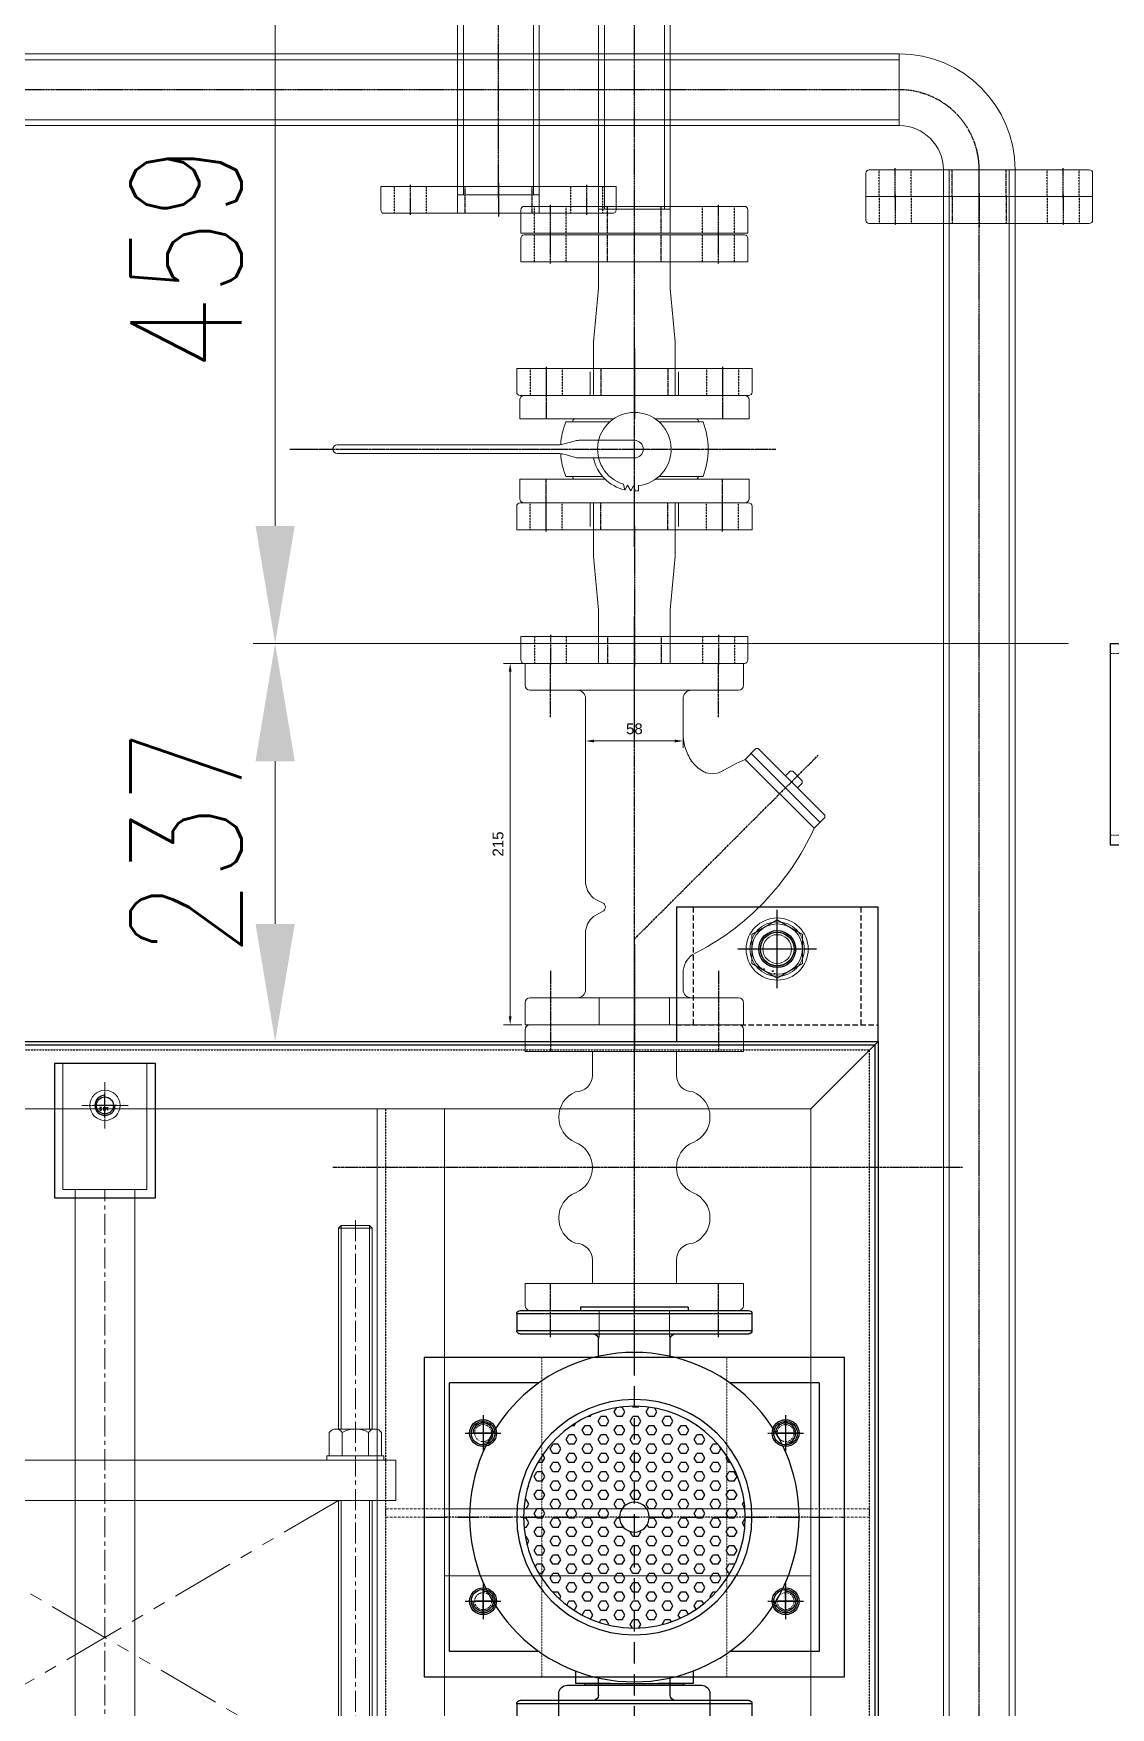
# Model space of a CAD drawing. Header units: millimetres. Extents: x -32759 to 129432, y 390 to 54305.
# Drawn here: x 16147 to 16788, y 27015 to 28011 of the extents above; entities that cross this region are included whole.
import ezdxf

# ---------------------------------------------------------------- set-up
doc = ezdxf.new("R2010")
doc.units = ezdxf.units.MM
for name, pattern in [('CENTER', [2, 1.25, -0.25, 0.25, -0.25]), ('DASHED', [19.05, 12.7, -6.35]), ('HIDDEN', [0.375, 0.25, -0.125]), ('HIDDEN2', [4.7625, 3.175, -1.5875]), ('PHANTOM', [2.5, 1.25, -0.25, 0.25, -0.25, 0.25, -0.25])]:
    doc.linetypes.add(name, pattern=pattern)
for name, color, linetype in [('01a', 8, 'Continuous'), ('01d', 211, 'Continuous'), ('08a', 11, 'Continuous'), ('1', 20, 'Continuous'), ('2', 2, 'DASHED'), ('3', 5, 'Continuous'), ('65A_65A_10K-FF', 7, 'Continuous'), ('BOM-UDEF', 3, 'Continuous'), ('CENTER', 1, 'CENTER'), ('CL', 1, 'CENTER'), ('FL', 3, 'Continuous'), ('HL', 2, 'HIDDEN'), ('OUTLINE', 7, 'Continuous'), ('PL', 5, 'PHANTOM'), ('RD', 5, 'Continuous'), ('외형선', 3, 'Continuous')]:
    doc.layers.add(name, color=color, linetype=linetype)
for name, color, linetype, lineweight in [('02 숨은선', 2, 'HIDDEN', 15), ('2은선', 2, 'HIDDEN', 18), ('_BODY', 7, 'Continuous', 13)]:
    doc.layers.add(name, color=color, linetype=linetype, lineweight=lineweight)
doc.styles.add('ROAMNS', font='romans.shx', dxfattribs={"width": 0.8, "bigfont": 'whgtxt.shx'})
doc.styles.get("Standard").update_dxf_attribs({"font": 'arial.ttf'})
doc.styles.add('한글', font='romans.shx', dxfattribs={"height": 4, "bigfont": 'whgtxt.shx'})
doc.dimstyles.new('20 작은 한덕_도면칫수', dxfattribs={"dimscale": 20, "dimtxt": 3.3, "dimasz": 3.5, "dimexe": 0.65, "dimexo": 1.25, "dimgap": 1, "dimtad": 1, "dimdec": 0, "dimdsep": 46, "dimtxsty": 'ROAMNS', "dimcen": 0, "dimclrd": 7, "dimclre": 7, "dimclrt": 2, "dimadec": 0, "dimazin": 2, "dimtp": 0.1, "dimtm": 0.1, "dimtfac": 0.71, "dimtdec": 0, "dimtmove": 0, "dimatfit": 3, "dimfxl": 1, "dimlwd": -1, "dimlwe": -1, "dimarcsym": 1})
doc.dimstyles.new('PS-2', dxfattribs={"dimscale": 2, "dimtxt": 3.2, "dimasz": 2.5, "dimexe": 2, "dimexo": 2.5, "dimgap": 2, "dimtad": 1, "dimtoh": 1, "dimrnd": 0.05, "dimzin": 12, "dimdsep": 46, "dimtxsty": 'Standard', "dimcen": 0, "dimclrt": 2, "dimazin": 3, "dimtfac": 1, "dimtofl": 0, "dimtmove": 0, "dimatfit": 3, "dimfxl": 0.18, "dimtolj": 1, "dimtzin": 0, "dimarcsym": 0})

# ---------------------------------------------------------------- blocks, each defined once
blk = doc.blocks.new('A$C20826636')
at = {"ltscale": 0.5}
for p, q in [((2, 48.6), (202, 48.6)), ((2, 0), (2, 48.6)), ((2, 45.1), (202, 45.1)), ((202, 48.6), (202, 0)), ((2, 3.5), (202, 3.5)), ((202, 0), (2, 0))]:
    blk.add_line(p, q, dxfattribs=at)
at = {"layer": 'CL', "ltscale": 0.5}
blk.add_line((0, 24.3), (204, 24.3), dxfattribs=at)
blk = doc.blocks.new('A$C351C1466')
at = {"ltscale": 0.5}
for p, q in [((2, 140), (2, 0)), ((16, 140), (2, 140)), ((18, 2), (18, 138)), ((2, 94.3), (18, 94.3)), ((2, 45.7), (18, 45.7)), ((2, 0), (16, 0))]:
    blk.add_line(p, q, dxfattribs=at)
for centre, start, end in [((16, 138), 0, 90), ((16, 2), 270, 0)]:
    blk.add_arc(centre, 2, start, end, dxfattribs=at)
at = {"layer": 'CL', "ltscale": 0.5}
for p, q in [((1, 122.5), (19, 122.5)), ((0, 70), (20, 70)), ((1, 17.5), (19, 17.5))]:
    blk.add_line(p, q, dxfattribs=at)
at = {"layer": 'HL', "ltscale": 0.5}
for p, q in [((2, 132), (18, 132)), ((2, 113), (18, 113)), ((2, 27), (18, 27)), ((2, 8), (18, 8))]:
    blk.add_line(p, q, dxfattribs=at)
at = {"layer": 'PL', "ltscale": 0.5}
for p, q in [((2, 90), (18, 90)), ((2, 50), (18, 50))]:
    blk.add_line(p, q, dxfattribs=at)
blk = doc.blocks.new('asdfsafsda')
at = {"ltscale": 0.5, "xscale": -1, "rotation": 270}
blk.add_blockref('A$C351C1466', (336641.21, 64101.37), dxfattribs=at)
at = {"ltscale": 0.5, "rotation": 270}
blk.add_blockref('A$C20826636', (336686.91, 64110.37), dxfattribs=at)
blk = doc.blocks.new('sdfgsdgfdgd')
at = {"ltscale": 0.5}
blk.add_circle((489855.87, 297052.91), 6.92, dxfattribs=at)
at = {"layer": 'CL', "ltscale": 0.5}
for p, q in [((489855.87, 297061.91), (489855.87, 297043.91)), ((489846.87, 297052.91), (489864.87, 297052.91))]:
    blk.add_line(p, q, dxfattribs=at)
at = {"layer": 'FL', "color": 1, "ltscale": 0.5}
blk.add_arc((489855.87, 297052.91), 8, 270, 180, dxfattribs=at)
at = {"color": 2, "style": '한글'}
blk.add_text('M16', height=2.4, dxfattribs=at).set_placement((489853.51, 297053.08))
blk = doc.blocks.new('sdfgsdfsdgsd')
at = {"color": 2, "linetype": 'HIDDEN2', "ltscale": 0.5}
blk.add_line((490032.21, 296995.07), (490032.21, 297115.07), dxfattribs=at)
at = {"ltscale": 0.5}
blk.add_line((490042.21, 296995.07), (490042.21, 297115.07), dxfattribs=at)
at = {"layer": '외형선'}
for p, q in [((490042.21, 297115.07), (489962.21, 297115.07)), ((489962.21, 297115.07), (489962.21, 296995.07)), ((489962.21, 296995.07), (490042.21, 296995.07))]:
    blk.add_line(p, q, dxfattribs=at)
blk.add_blockref('sdfgsdgfdgd', (131.34, 2.16))
blk = doc.blocks.new('cvbncncvbcn')
at = {"ltscale": 0.5}
for p, q in [((490334.81, 296974.85), (490334.81, 296980.85)), ((490334.81, 296980.85), (490404.81, 296980.85)), ((490392.81, 296974.85), (490392.81, 296980.85)), ((490404.81, 296974.85), (490404.81, 296980.85)), ((490334.81, 296974.85), (490404.81, 296974.85))]:
    blk.add_line(p, q, dxfattribs=at)
blk = doc.blocks.new('ASFDASFDDFAS')
blk.add_blockref('sdfgsdfsdgsd', (21.32, -380.45))
at = {"layer": '2은선', "xscale": -1, "rotation": 180}
blk.add_blockref('cvbncncvbcn', (-351.28, 593709.48), dxfattribs=at)
at = {"layer": '2은선'}
blk.add_blockref('cvbncncvbcn', (-351.28, -360.22), dxfattribs=at)
blk = doc.blocks.new('sdfgfdsgfdggsdfg')
at = {"xscale": -1, "rotation": 90}
blk.add_blockref('ASFDASFDDFAS', (809580.64, 787807.25), dxfattribs=at)
blk = doc.blocks.new('SDFGSDFGFSDGSDG')
at = {"color": 7}
for p, q in [((341282.68, 45572.34), (341282.68, 45472.34)), ((341282.68, 45572.34), (341357.68, 45572.34)), ((341357.68, 45226.34), (341357.68, 45572.34)), ((341282.68, 45472.34), (341357.68, 45472.34)), ((341724.68, 45424.34), (341799.68, 45424.34)), ((341799.68, 45374.34), (341799.68, 45424.34)), ((341724.68, 45374.34), (341799.68, 45374.34)), ((341282.68, 45326.34), (341357.68, 45326.34)), ((341282.68, 45326.34), (341282.68, 45226.34)), ((341282.68, 45226.34), (341357.68, 45226.34))]:
    blk.add_line(p, q, dxfattribs=at)
at = {"color": 7, "linetype": 'Continuous'}
for p, q in [((341357.68, 45572.34), (341381.68, 45572.34)), ((341381.68, 45226.34), (341381.68, 45572.34)), ((341539.68, 45572.34), (341563.68, 45572.34)), ((341539.68, 45572.34), (341539.68, 45226.34)), ((341563.68, 45572.34), (341563.68, 45226.34)), ((341724.68, 45424.34), (341724.68, 45374.34)), ((341539.68, 45417.02), (341381.68, 45417.02)), ((341724.68, 45417.02), (341508.68, 45417.02)), ((341539.68, 45381.66), (341381.68, 45381.66)), ((341724.68, 45381.66), (341508.68, 45381.66)), ((341357.68, 45226.34), (341381.68, 45226.34)), ((341539.68, 45226.34), (341563.68, 45226.34))]:
    blk.add_line(p, q, dxfattribs=at)
for p, q in [((341539.68, 45558.34), (341381.68, 45558.34)), ((341566.11, 45565.34), (341563.68, 45565.34)), ((341566.11, 45531.34), (341566.11, 45565.34)), ((341580.06, 45563.93), (341566.11, 45563.93)), ((341582.11, 45536.65), (341582.11, 45560.03)), ((341701.68, 45558.34), (341582.11, 45558.34)), ((341701.68, 45558.34), (341703.18, 45556.84)), ((341580.06, 45556.13), (341566.11, 45556.13)), ((341703.18, 45556.84), (341703.18, 45548.34)), ((341703.18, 45539.84), (341703.18, 45548.34)), ((341703.18, 45539.84), (341703.18, 45548.34)), ((341539.68, 45538.34), (341381.68, 45538.34)), ((341580.06, 45540.54), (341566.11, 45540.54)), ((341701.68, 45538.34), (341582.11, 45538.34)), ((341701.68, 45538.34), (341703.18, 45539.84)), ((341566.11, 45531.34), (341563.68, 45531.34)), ((341580.06, 45532.75), (341566.11, 45532.75)), ((341539.68, 45260.34), (341381.68, 45260.34)), ((341566.11, 45267.34), (341563.68, 45267.34)), ((341566.11, 45267.34), (341566.11, 45233.34)), ((341580.06, 45265.93), (341566.11, 45265.93)), ((341582.11, 45262.03), (341582.11, 45238.65)), ((341701.68, 45260.34), (341582.11, 45260.34)), ((341701.68, 45260.34), (341703.18, 45258.84)), ((341703.18, 45258.84), (341703.18, 45250.34)), ((341703.18, 45258.84), (341703.18, 45250.34)), ((341580.06, 45258.13), (341566.11, 45258.13)), ((341703.18, 45241.84), (341703.18, 45250.34)), ((341539.68, 45240.34), (341381.68, 45240.34)), ((341580.06, 45242.54), (341566.11, 45242.54)), ((341701.68, 45240.34), (341582.11, 45240.34)), ((341701.68, 45240.34), (341703.18, 45241.84)), ((341566.11, 45233.34), (341563.68, 45233.34)), ((341580.06, 45234.75), (341566.11, 45234.75))]:
    blk.add_line(p, q)
at = {"color": 1}
for p, q in [((341701.68, 45558.34), (341701.68, 45548.34)), ((341539.68, 45556.84), (341381.68, 45556.84)), ((341703.18, 45556.84), (341582.11, 45556.84)), ((341701.68, 45538.34), (341701.68, 45548.34)), ((341539.68, 45539.84), (341381.68, 45539.84)), ((341703.18, 45539.84), (341582.11, 45539.84)), ((341539.68, 45258.84), (341381.68, 45258.84)), ((341703.18, 45258.84), (341582.11, 45258.84)), ((341701.68, 45260.34), (341701.68, 45250.34)), ((341701.68, 45240.34), (341701.68, 45250.34)), ((341539.68, 45241.84), (341381.68, 45241.84)), ((341703.18, 45241.84), (341582.11, 45241.84))]:
    blk.add_line(p, q, dxfattribs=at)
at = {"color": 1, "linetype": 'CENTER', "ltscale": 10}
for p, q in [((341706.42, 45548.34), (341357.68, 45548.34)), ((341357.68, 45399.34), (341724.68, 45399.34)), ((341706.42, 45250.34), (341357.68, 45250.34))]:
    blk.add_line(p, q, dxfattribs=at)
at = {"color": 6, "linetype": 'PHANTOM', "ltscale": 30}
for p, q in [((341381.68, 45268.96), (341539.68, 45538.34)), ((341539.68, 45260.34), (341381.68, 45529.71))]:
    blk.add_line(p, q, dxfattribs=at)
at = {"color": 1, "linetype": 'CENTER'}
for p, q in [((341317.68, 45508.49), (341317.68, 45536.19)), ((341303.83, 45522.34), (341331.53, 45522.34)), ((341774.68, 45385.49), (341774.68, 45413.19)), ((341788.53, 45399.34), (341760.83, 45399.34)), ((341317.68, 45262.49), (341317.68, 45290.19)), ((341303.83, 45276.34), (341331.53, 45276.34))]:
    blk.add_line(p, q, dxfattribs=at)
at = {"color": 4}
for centre in [(341317.68, 45522.34), (341774.68, 45399.34), (341317.68, 45276.34)]:
    blk.add_circle(centre, 9, dxfattribs=at)
for centre, radius, start, end in [((341577.39, 45560.03), 4.72, 304.36445, 55.63555), ((341566.31, 45548.34), 15.8, 330.4421, 29.5579), ((341577.39, 45536.65), 4.72, 304.36445, 55.63555), ((341577.39, 45262.03), 4.72, 304.36445, 55.63555), ((341566.31, 45250.34), 15.8, 330.4421, 29.5579), ((341577.39, 45238.65), 4.72, 304.36445, 55.63555)]:
    blk.add_arc(centre, radius, start, end)
at = {"color": 0, "linetype": 'ByBlock'}
for p in [(341282.68, 45572.34), (341357.68, 45572.34), (341724.68, 45424.34), (341799.68, 45374.34), (341799.68, 45374.34)]:
    blk.add_point(p, dxfattribs=at)
at = {"color": 1, "linetype": 'CENTER'}
blk.add_point((341774.68, 45388.04), dxfattribs=at)
at = {"color": 3, "linetype": 'ByBlock'}
blk.add_point((341799.68, 45374.34), dxfattribs=at)
blk.add_point((341799.68, 45374.34), dxfattribs=at)
blk.add_point((341799.68, 45374.34), dxfattribs=at)
at = {"layer": '65A_65A_10K-FF', "color": 7, "linetype": 'Continuous'}
for p, q in [((341157.68, 45561.84), (341157.68, 45386.84)), ((341157.68, 45561.84), (341175.68, 45561.84)), ((341175.68, 45561.84), (341175.68, 45386.84)), ((341176.05, 45512.49), (341357.68, 45512.49)), ((341176.05, 45436.19), (341357.68, 45436.19)), ((341237.68, 45411.84), (341237.68, 45236.84)), ((341237.68, 45411.84), (341255.68, 45411.84)), ((341255.68, 45411.84), (341255.68, 45236.84)), ((341157.68, 45386.84), (341175.68, 45386.84)), ((341256.05, 45362.49), (341357.68, 45362.49)), ((341256.05, 45286.19), (341357.68, 45286.19)), ((341237.68, 45236.84), (341255.68, 45236.84))]:
    blk.add_line(p, q, dxfattribs=at)
at = {"layer": 'Defpoints', "color": 3, "linetype": 'ByBlock'}
blk.add_point((341207.74, 45522.34), dxfattribs=at)
at = {"layer": 'OUTLINE', "color": 1, "linetype": 'CENTER', "ltscale": 20}
for p, q in [((341158.05, 45474.34), (341381.68, 45474.34)), ((341238.05, 45324.34), (341381.68, 45324.34))]:
    blk.add_line(p, q, dxfattribs=at)
blk = doc.blocks.new('747 3HP TOP')
at = {"layer": '1'}
h = blk.add_hatch(dxfattribs=at)
h.set_pattern_fill('HEX', color=256, style=0)
h.paths.add_polyline_path([(5285.19, 19853.7, 0.414214), (5219.19, 19787.7), (5276.33, 19787.7, -0.414214), (5285.19, 19796.55)])
h.paths.add_polyline_path([(5285.19, 19853.7), (5285.19, 19796.55, -0.414214), (5294.05, 19787.7), (5351.19, 19787.7, 0.414214)])
h.paths.add_polyline_path([(5351.19, 19787.7), (5294.05, 19787.7, -0.414214), (5285.19, 19778.84), (5285.19, 19721.7, 0.414214)])
h.paths.add_polyline_path([(5285.19, 19778.84, -0.414214), (5276.33, 19787.7), (5219.19, 19787.7, 0.414214), (5285.19, 19721.7)])
for p, q in [((5250.19, 19696.16), (5250.19, 19688.7)), ((5320.19, 19696.16), (5320.19, 19688.7)), ((5240.19, 19682.7), (5240.19, 19649.7)), ((5255.69, 19687.7), (5245.19, 19687.7)), ((5250.19, 19688.7), (5271.08, 19688.7)), ((5255.19, 19688.7), (5271.08, 19688.7)), ((5255.19, 19688.7), (5271.08, 19688.7)), ((5314.69, 19688.7), (5255.69, 19688.7)), ((5255.69, 19687.7), (5255.69, 19688.7)), ((5314.69, 19687.7), (5255.69, 19687.7)), ((5299.29, 19688.7), (5315.19, 19688.7)), ((5299.29, 19688.7), (5320.19, 19688.7)), ((5299.29, 19688.7), (5315.19, 19688.7)), ((5314.69, 19687.7), (5314.69, 19688.7)), ((5325.19, 19687.7), (5314.69, 19687.7)), ((5330.19, 19649.7), (5330.19, 19682.7)), ((5332.44, 19649.7), (5237.94, 19649.7)), ((5237.94, 19643.7), (5237.94, 19649.7)), ((5238.94, 19642.7), (5240.94, 19642.7)), ((5329.44, 19642.7), (5240.94, 19642.7)), ((5241.94, 19636.7), (5241.94, 19641.7)), ((5328.44, 19636.7), (5328.44, 19641.7)), ((5331.44, 19642.7), (5329.44, 19642.7)), ((5332.44, 19643.7), (5332.44, 19649.7)), ((5326.44, 19634.7), (5243.94, 19634.7))]:
    blk.add_line(p, q, dxfattribs=at)
for radius in [98, 70, 66, 8.86]:
    blk.add_circle((5285.19, 19787.7), radius, dxfattribs=at)
for centre, radius, start, end in [((5245.19, 19682.7), 5, 90, 180), ((5325.19, 19682.7), 5, 0, 90), ((5238.94, 19643.7), 1, 180, 270), ((5240.94, 19641.7), 1, 0, 90), ((5329.44, 19641.7), 1, 90, 180), ((5331.44, 19643.7), 1, 270, 0), ((5243.94, 19636.7), 2, 180, 270), ((5326.44, 19636.7), 2, 270, 0)]:
    blk.add_arc(centre, radius, start, end, dxfattribs=at)
blk = doc.blocks.new('6utryty')
at = {"layer": '1'}
for p, q in [((325193.9, 20887.6), (325257.9, 20887.6)), ((325193.9, 20887.6), (325193.9, 20885.6)), ((325257.9, 20887.6), (325257.9, 20885.6)), ((325155.9, 20883.6), (325155.9, 20873.6)), ((325155.9, 20883.6), (325295.9, 20883.6)), ((325293.9, 20885.6), (325157.9, 20885.6)), ((325295.9, 20883.6), (325295.9, 20873.6)), ((325295.9, 20873.6), (325155.9, 20873.6)), ((325293.9, 20871.6), (325157.9, 20871.6)), ((325204.55, 20858.24), (325204.55, 20868.6)), ((325247.25, 20858.24), (325247.25, 20868.6)), ((325115.9, 20842.6), (325169.29, 20842.6)), ((325115.9, 20842.6), (325115.9, 20682.6)), ((325282.5, 20842.6), (325335.9, 20842.6)), ((325335.9, 20682.6), (325335.9, 20842.6)), ((325115.9, 20682.6), (325169.29, 20682.6)), ((325282.5, 20682.6), (325335.9, 20682.6)), ((325155.9, 20651.6), (325155.9, 20641.6)), ((325155.9, 20651.6), (325181.15, 20651.6)), ((325157.9, 20653.6), (325181.15, 20653.6)), ((325271.15, 20653.6), (325293.9, 20653.6)), ((325271.15, 20651.6), (325295.9, 20651.6)), ((325295.9, 20651.6), (325295.9, 20641.6)), ((325181.15, 20641.6), (325155.9, 20641.6)), ((325157.9, 20639.6), (325181.15, 20639.6)), ((325295.9, 20641.6), (325271.15, 20641.6)), ((325271.15, 20639.6), (325293.9, 20639.6))]:
    blk.add_line(p, q, dxfattribs=at)
for centre, radius, start, end in [((325157.9, 20883.6), 2, 90, 180), ((325293.9, 20883.6), 2, 0, 90), ((325157.9, 20873.6), 2, 180, 270), ((325201.55, 20868.6), 3, 0, 90), ((325250.25, 20868.6), 3, 90, 180), ((325293.9, 20873.6), 2, 270, 0), ((325135.9, 20812.6), 7, 14.47692, 287.41387), ((325315.9, 20812.6), 7, 252.58613, 165.52308), ((325135.9, 20712.6), 7, 72.58613, 345.52308), ((325315.9, 20712.6), 7, 194.47692, 107.41387), ((325157.9, 20651.6), 2, 90, 180), ((325293.9, 20651.6), 2, 0, 90), ((325157.9, 20641.6), 2, 180, 270), ((325293.9, 20641.6), 2, 270, 0)]:
    blk.add_arc(centre, radius, start, end, dxfattribs=at)
at = {"layer": '2'}
for p, q in [((325225.9, 20599.25), (325225.9, 20890.71)), ((325135.9, 20820.65), (325135.9, 20804.55)), ((325315.9, 20820.65), (325315.9, 20804.55)), ((325127.85, 20812.6), (325143.95, 20812.6)), ((325307.85, 20812.6), (325323.95, 20812.6)), ((325350.11, 20762.6), (325101.68, 20762.6)), ((325135.9, 20720.65), (325135.9, 20704.55)), ((325315.9, 20720.65), (325315.9, 20704.55)), ((325127.85, 20712.6), (325143.95, 20712.6)), ((325307.85, 20712.6), (325323.95, 20712.6))]:
    blk.add_line(p, q, dxfattribs=at)
at = {"layer": '3'}
for p, q in [((325204.55, 20656.6), (325204.55, 20666.95)), ((325247.25, 20656.6), (325247.25, 20666.95)), ((325181.15, 20653.6), (325271.15, 20653.6)), ((325181.15, 20651.6), (325271.15, 20651.6)), ((325181.15, 20641.6), (325271.15, 20641.6)), ((325181.15, 20639.6), (325271.15, 20639.6)), ((325193.9, 20637.63), (325193.9, 20639.63)), ((325193.9, 20637.6), (325257.9, 20637.6)), ((325257.9, 20637.63), (325257.9, 20639.63))]:
    blk.add_line(p, q, dxfattribs=at)
for centre, radius, start, end in [((325135.9, 20812.6), 7, 287.41387, 14.47692), ((325315.9, 20812.6), 7, 165.52308, 252.58613), ((325135.9, 20712.6), 7, 345.52308, 72.58613), ((325315.9, 20712.6), 7, 107.41387, 194.47692), ((325201.55, 20656.6), 3, 270, 0), ((325250.25, 20656.6), 3, 180, 270)]:
    blk.add_arc(centre, radius, start, end, dxfattribs=at)
at = {"layer": '1'}
blk.add_blockref('747 3HP TOP', (319940.71, 974.9), dxfattribs=at)
blk = doc.blocks.new('FRP-32')
for p, q in [((0, -62), (0, 62)), ((16, 65), (3, 65)), ((16, -65), (16, 65)), ((154, 65), (167, 65)), ((154, -65), (154, 65)), ((170, -62), (170, 62)), ((-16, 21), (0, 21)), ((16, 25), (30, 25)), ((140, 25), (154, 25)), ((186, 21), (170, 21)), ((-16, -21), (0, -21)), ((16, -25), (30, -25)), ((140, -25), (154, -25)), ((186, -21), (170, -21)), ((3, -65), (16, -65)), ((167, -65), (154, -65))]:
    blk.add_line(p, q)
for centre, radius, start, end in [((3, 62), 3, 90, 180), ((167, 62), 3, 0, 90), ((55, 28.75), 16.25, 22.61986, 157.38014), ((115, 28.75), 16.25, 22.61986, 157.38014), ((30, 35), 10, 270, 0), ((85, 41.25), 16.25, 202.61986, 337.38014), ((140, 35), 10, 180, 270), ((30, -35), 10, 0, 90), ((85, -41.25), 16.25, 22.61986, 157.38014), ((140, -35), 10, 90, 180), ((55, -28.75), 16.25, 202.61986, 337.38014), ((115, -28.75), 16.25, 202.61986, 337.38014), ((3, -62), 3, 180, 270), ((167, -62), 3, 270, 0)]:
    blk.add_arc(centre, radius, start, end)
at = {"layer": 'CENTER'}
for p, q in [((85, 195.21), (85, -179.4)), ((-16, 50), (16, 50)), ((186, 50), (154, 50)), ((-32, 0), (16, 0)), ((16, 0), (154, 0)), ((202, 0), (154, 0)), ((-16, -50), (16, -50)), ((186, -50), (154, -50))]:
    blk.add_line(p, q, dxfattribs=at)
blk = doc.blocks.new('BL-50P')
for p, q in [((33.5, 202), (33.5, 51.3)), ((39.5, 202), (39.5, 51.3)), ((0, -75), (0, 75)), ((3, 78), (16, 78)), ((16, 19.8), (16, 78)), ((70, 78), (57, 78)), ((57, 78), (57, 14.3)), ((73, 75), (73, -75)), ((18, 46.7), (18, 21.7)), ((33.2, 48.7), (30.8, 40.1)), ((39.8, 48.7), (42.2, 40.1)), ((55, 46.7), (55, 16.8)), ((16, 40.1), (16, 19.8)), ((30.5, 37.5), (30.5, 0)), ((42.5, 37.5), (42.5, 0)), ((57, 40.1), (57, 14.3)), ((-16, 30), (0, 30)), ((89, 30), (73, 30)), ((8, -0.7), (11.5, 0.7)), ((8.1, 2.4), (11.9, 4.6)), ((11.5, 0.7), (8.1, 2.4)), ((8.7, 6.4), (12.6, 7.4)), ((11.9, 4.6), (8.7, 6.4)), ((8.1, -2.9), (11.7, -2.9)), ((16, -78), (16, -14.3)), ((16, -14.3), (16, -41.5)), ((18, -16.8), (18, -46.7)), ((55, -16.8), (55, -46.7)), ((57, -14.3), (57, -78)), ((57, -14.3), (57, -42)), ((-16, -30), (0, -30)), ((89, -30), (73, -30)), ((18, -43.5), (18, -43.5)), ((55, -43.5), (55.5, -43.5)), ((3, -78), (16, -78)), ((70, -78), (57, -78))]:
    blk.add_line(p, q)
for centre, radius, start, end in [((36.5, 202), 3, 0, 180), ((3, 75), 3, 90, 180), ((70, 75), 3, 0, 90), ((36.5, 0), 50.2, 93.5055, 111.6124), ((23.5, 51.3), 10, 344.9149, 0), ((49.5, 51.3), 10, 180, 195.0851), ((36.5, 0), 50.2, 68.3876, 86.4945), ((18, 40.1), 2, 90, 180), ((40.5, 37.5), 10, 164.9149, 180), ((32.5, 37.5), 10, 0, 15.0851), ((55, 40.1), 2, 0, 90), ((36.5, 0), 28.5, 102.1532, 166.9419), ((36.5, 0), 25, 186.6152, 162.7268), ((36.5, 0), 6, 180, 0), ((36.5, 0), 28.5, 181.4361, 185.7998), ((18, -41.5), 2, 180, 270), ((55.5, -42), 1.5, 270, 0), ((36.5, 0), 50.2, 248.3876, 291.6124), ((3, -75), 3, 180, 270), ((70, -75), 3, 270, 0)]:
    blk.add_arc(centre, radius, start, end)
at = {"layer": 'CENTER'}
for p, q in [((36.5, 234.4), (36.5, -96.3)), ((-16, 60), (16, 60)), ((89, 60), (57, 60)), ((-29.9, 0), (119.7, 0)), ((-28, 0), (16, 0)), ((105, 0), (57, 0)), ((-16, -60), (16, -60)), ((89, -60), (57, -60))]:
    blk.add_line(p, q, dxfattribs=at)
blk = doc.blocks.new('A$C01775BC6')
at = {"ltscale": 0.5}
for p, q in [((2, 48.6), (17.87, 48.6)), ((2, 0), (2, 48.6)), ((17.87, 48.6), (49.62, 45.65)), ((49.62, 45.65), (65.5, 45.65)), ((65.5, 45.65), (65.5, 2.95)), ((49.62, 2.95), (17.87, 0)), ((65.5, 2.95), (49.62, 2.95)), ((17.87, 0), (2, 0))]:
    blk.add_line(p, q, dxfattribs=at)
at = {"layer": 'CL', "ltscale": 0.5}
blk.add_line((0, 24.3), (67.5, 24.3), dxfattribs=at)
blk = doc.blocks.new('A$C63697C70')
at = {"ltscale": 0.5}
for p, q in [((2, 135), (2, 0)), ((16, 135), (2, 135)), ((18, 2), (18, 133)), ((2, 88.85), (18, 88.85)), ((2, 46.15), (18, 46.15)), ((2, 0), (16, 0))]:
    blk.add_line(p, q, dxfattribs=at)
for centre, start, end in [((16, 133), 0, 90), ((16, 2), 270, 0)]:
    blk.add_arc(centre, 2, start, end, dxfattribs=at)
at = {"layer": 'CL', "ltscale": 0.5}
for p, q in [((1, 117.5), (19, 117.5)), ((0, 67.5), (20, 67.5)), ((1, 17.5), (19, 17.5))]:
    blk.add_line(p, q, dxfattribs=at)
at = {"layer": 'HL', "ltscale": 0.5}
for p, q in [((2, 127), (18, 127)), ((2, 108), (18, 108)), ((2, 27), (18, 27)), ((2, 8), (18, 8))]:
    blk.add_line(p, q, dxfattribs=at)
at = {"layer": 'PL', "ltscale": 0.5}
for p, q in [((2, 83.5), (18, 83.5)), ((2, 51.5), (18, 51.5))]:
    blk.add_line(p, q, dxfattribs=at)
blk = doc.blocks.new('A$C61626EAD')
at = {"ltscale": 0.5}
blk.add_blockref('A$C351C1466', (79.5, 0), dxfattribs=at)
at = {"ltscale": 0.5, "rotation": 180}
blk.add_blockref('A$C63697C70', (20, 137.5), dxfattribs=at)
at = {"ltscale": 0.5, "xscale": -1}
blk.add_blockref('A$C01775BC6', (83.5, 45.7), dxfattribs=at)
blk = doc.blocks.new('CI-F32S')
for p, q in [((13, 65), (0, 65)), ((0, 65), (0, -65)), ((16, 62), (16, -34)), ((199, -34), (199, 62)), ((215, 65), (202, 65)), ((215, -65), (215, 65)), ((21, 29), (55.77, 29)), ((31, 29), (46.48, 29)), ((67.26, 18.94), (65.26, 23.02)), ((72.54, 18.94), (74.54, 23.02)), ((84.02, 29), (194, 29)), ((21, -29), (31, -29)), ((173.52, -29), (194, -29)), ((16, -34), (16, -62)), ((199, -62), (199, -34)), ((0, -65), (13, -65)), ((116.86, -106.93), (157.88, -65.92)), ((120.4, -110.46), (161.41, -69.45)), ((157.88, -65.92), (164.24, -72.28)), ((202, -65), (215, -65)), ((124.64, -113.29), (164.24, -73.69)), ((164.24, -72.28), (164.24, -73.69)), ((140.9, -97.03), (143.73, -99.86)), ((145.15, -99.86), (150.8, -94.2)), ((147.98, -89.96), (150.8, -92.79)), ((150.8, -92.79), (150.8, -94.2)), ((116.86, -106.93), (123.23, -113.29)), ((143.73, -99.86), (145.15, -99.86)), ((123.23, -113.29), (124.64, -113.29))]:
    blk.add_line(p, q)
blk.add_lwpolyline([(173.52, -29, 0.079365), (163.78, -30.56, 0.08841), (155.97, -34.75, 0.105167), (150.49, -41.37, 0.020221), (149.94, -42.52, 0.121124)], format="xyb")
for centre, radius, start, end in [((13, 62), 3, 0, 90), ((202, 62), 3, 90, 180), ((21, 34), 5, 180, 270), ((194, 34), 5, 270, 0), ((54.53, 16.52), 12.55, 31.21774, 84.31689), ((85.27, 16.52), 12.55, 95.68311, 148.78226), ((69.9, 20.13), 2.89, 204.12279, 335.87721), ((21, -34), 5, 90, 180), ((30.98, -41.94), 12.94, 35.29524, 90.07625), ((194, -34), 5, 0, 90), ((181.59, 35.73), 156.65, 206.61845, 245.59501), ((161.45, -46.38), 12.14, 161.45634, 212.93271), ((15.22, -130.64), 156.65, 24.40499, 30.18265), ((13, -62), 3, 270, 0), ((202, -62), 3, 180, 270)]:
    blk.add_arc(centre, radius, start, end)
at = {"layer": 'CENTER'}
for p, q in [((32, 50), (0, 50)), ((183, 50), (215, 50)), ((-24.83, 0), (242.91, 0)), ((48, 0), (0, 0)), ((50.95, 0), (160.33, -109.39)), ((167, 0), (215, 0)), ((32, -50), (0, -50)), ((183, -50), (215, -50))]:
    blk.add_line(p, q, dxfattribs=at)
blk = doc.blocks.new('HS_BOM', base_point=(-3113.55, 16316.28))
at = {"layer": 'BOM-UDEF'}
blk.add_circle((-3113.55, 16316.28), 0.25, dxfattribs=at)
blk = doc.blocks.new('asfsafsdfffas')
for p, q in [((495497.77, 292525.53), (495482.77, 292516.87)), ((495482.77, 292516.87), (495482.77, 292499.55)), ((495512.77, 292516.87), (495497.77, 292525.53)), ((495512.77, 292499.55), (495512.77, 292516.87)), ((495482.77, 292499.55), (495497.77, 292490.89)), ((495497.77, 292490.89), (495512.77, 292499.55))]:
    blk.add_line(p, q)
at = {"ltscale": 0.5}
blk.add_line((495437.77, 292453.21), (495557.77, 292453.21), dxfattribs=at)
for radius in [18.5, 16.2, 15, 11, 10.1, 8.56]:
    blk.add_circle((495497.77, 292508.21), radius)
at = {"layer": '1', "ltscale": 10}
for p, q in [((495497.77, 292484.88), (495497.77, 292531.55)), ((495521.11, 292508.21), (495474.44, 292508.21))]:
    blk.add_line(p, q, dxfattribs=at)
at = {"layer": 'CL'}
for p, q in [((495497.77, 292487.71), (495497.77, 292528.71)), ((495497.77, 292488.9), (495497.77, 292527.52)), ((495497.77, 292490.01), (495497.77, 292526.41)), ((495518.27, 292508.21), (495477.27, 292508.21)), ((495517.08, 292508.21), (495478.46, 292508.21)), ((495515.97, 292508.21), (495479.57, 292508.21))]:
    blk.add_line(p, q, dxfattribs=at)
at = {"layer": 'RD'}
blk.add_circle((495497.77, 292508.21), 10, dxfattribs=at)
at = {"layer": '외형선'}
for p, q in [((495557.77, 292533.21), (495437.77, 292533.21)), ((495437.77, 292533.21), (495437.77, 292453.21)), ((495557.77, 292453.21), (495557.77, 292533.21))]:
    blk.add_line(p, q, dxfattribs=at)
at = {"layer": '외형선', "color": 2, "linetype": 'HIDDEN2'}
for p, q in [((495447.77, 292533.21), (495447.77, 292463.21)), ((495547.77, 292463.21), (495547.77, 292533.21)), ((495437.77, 292463.21), (495557.77, 292463.21))]:
    blk.add_line(p, q, dxfattribs=at)
at = {"layer": '외형선'}
blk.add_circle((495497.77, 292508.21), 11, dxfattribs=at)
at = {"layer": 'BOM-UDEF', "rotation": 180}
for p in [(495489.77, 292496.21), (495495.22, 292495.06), (495496.17, 292493.46)]:
    blk.add_blockref('HS_BOM', p, dxfattribs=at)
blk = doc.blocks.new('xcvxcvb')
at = {"ltscale": 0.5}
for p, q in [((499967.29, 297427.4), (499967.29, 296861.4)), ((500007.29, 297387.4), (499967.29, 297427.4)), ((500007.29, 296901.4), (500007.29, 297387.4)), ((500007.29, 296901.4), (499967.29, 296861.4))]:
    blk.add_line(p, q, dxfattribs=at)
at = {"layer": 'HL', "ltscale": 0.5}
blk.add_line((499972.29, 297422.4), (499972.29, 296866.4), dxfattribs=at)
blk = doc.blocks.new('sdgdfgsgsd')
at = {"ltscale": 0.5}
for p, q in [((506483.71, 297930.77), (505563.71, 297930.77)), ((505603.71, 297890.77), (505563.71, 297930.77)), ((506443.71, 297890.77), (506483.71, 297930.77)), ((505603.71, 297890.77), (506443.71, 297890.77))]:
    blk.add_line(p, q, dxfattribs=at)
at = {"layer": 'HL', "ltscale": 0.5}
blk.add_line((506478.71, 297925.77), (505568.71, 297925.77), dxfattribs=at)
blk = doc.blocks.new('asfasfsadfas')
at = {"ltscale": 0.5}
for p, q in [((503999.7, 299042.79), (503513.7, 299042.79)), ((503513.7, 299002.79), (503513.7, 299042.79)), ((503999.7, 299002.79), (503999.7, 299042.79)), ((503513.7, 299002.79), (503999.7, 299002.79))]:
    blk.add_line(p, q, dxfattribs=at)
at = {"layer": 'HL', "ltscale": 0.5}
blk.add_line((503513.7, 299007.79), (503999.7, 299007.79), dxfattribs=at)
blk = doc.blocks.new('A$C445176EE')
at = {"color": 2, "linetype": 'HIDDEN2', "ltscale": 0.5}
for p, q in [((35, 40), (0, 40)), ((0, 40), (0, 35)), ((253, 40), (288, 40)), ((288, 40), (288, 35)), ((35, 35), (0, 35)), ((253, 35), (288, 35))]:
    blk.add_line(p, q, dxfattribs=at)
at = {"ltscale": 0.5}
for p, q in [((253, 40), (35, 40)), ((35, 40), (35, 0)), ((253, 40), (253, 0)), ((35, 0), (253, 0))]:
    blk.add_line(p, q, dxfattribs=at)
at = {"layer": 'HL', "ltscale": 0.5}
blk.add_line((253, 35), (35, 35), dxfattribs=at)
blk = doc.blocks.new('sdfgsdfgsfgd')
at = {"ltscale": 0.5}
blk.add_circle((488041.9, 298396.26), 5.05, dxfattribs=at)
at = {"layer": 'CL', "ltscale": 0.5}
for p, q in [((488041.9, 298403.26), (488041.9, 298389.26)), ((488034.9, 298396.26), (488048.9, 298396.26))]:
    blk.add_line(p, q, dxfattribs=at)
at = {"layer": 'FL', "color": 1, "ltscale": 0.5}
blk.add_arc((488041.9, 298396.26), 6, 270, 180, dxfattribs=at)
at = {"color": 2, "ltscale": 0.5, "insert": (488039.85, 298399.24), "char_height": 2, "width": 1.5431, "attachment_point": 1, "style": '한글'}
blk.add_mtext('M12', dxfattribs=at)
blk = doc.blocks.new('zxcvxcvxz')
at = {"ltscale": 0.5}
for p, q in [((487475.86, 298214.09), (487475.86, 298134.09)), ((487535.86, 298214.09), (487475.86, 298214.09)), ((487535.86, 298134.09), (487535.86, 298214.09)), ((487475.86, 298134.09), (487535.86, 298134.09))]:
    blk.add_line(p, q, dxfattribs=at)
blk.add_blockref('sdfgsdfgsfgd', (-536.03, -237.17))
blk = doc.blocks.new('sdgsdfgfsdgfdsgsd')
at = {"ltscale": 0.5}
for p, q in [((488000.16, 298377.51), (488000.16, 298292.51)), ((488100.16, 298377.51), (488000.16, 298377.51)), ((488100.16, 298292.51), (488100.16, 298377.51)), ((488000.16, 298292.51), (488100.16, 298292.51))]:
    blk.add_line(p, q, dxfattribs=at)
blk.add_blockref('sdfgsdfgsfgd', (8.26, -58.75))
blk = doc.blocks.new('vbn')
at = {"ltscale": 0.5}
blk.add_circle((491764.72, 300516.68), 5.05, dxfattribs=at)
at = {"layer": 'CL', "ltscale": 0.5}
for p, q in [((491757.72, 300516.68), (491771.72, 300516.68)), ((491764.72, 300523.68), (491764.72, 300509.68))]:
    blk.add_line(p, q, dxfattribs=at)
at = {"layer": 'FL', "color": 1, "ltscale": 0.5}
blk.add_arc((491764.72, 300516.68), 6, 270, 180, dxfattribs=at)
blk = doc.blocks.new('xcvbxcv')
at = {"ltscale": 0.5}
for p, q in [((495958.76, 294579.37), (495888.76, 294579.37)), ((495888.76, 294389.37), (495888.76, 294579.37)), ((495958.76, 294579.37), (495958.76, 294389.37)), ((495958.76, 294389.37), (495888.76, 294389.37))]:
    blk.add_line(p, q, dxfattribs=at)
blk.add_blockref('vbn', (4159.04, -5982.31))
at = {"extrusion": (0, 0, -1), "zscale": -1, "rotation": 180}
blk.add_blockref('vbn', (-4159.04, 594951.05), dxfattribs=at)
blk = doc.blocks.new('asdfasdfdaa')
at = {"ltscale": 0.5}
for p, q in [((510756.16, 300254.24), (511676.16, 300254.24)), ((510756.16, 299688.24), (510756.16, 300254.24)), ((510758.16, 300252.24), (511674.16, 300252.24)), ((510758.16, 299690.24), (510758.16, 300252.24)), ((511674.16, 300252.24), (511674.16, 299690.24)), ((511676.16, 300254.24), (511676.16, 299688.24)), ((511676.16, 299688.24), (510756.16, 299688.24)), ((511674.16, 299690.24), (510758.16, 299690.24))]:
    blk.add_line(p, q, dxfattribs=at)
at = {"layer": '01d', "rotation": 180}
for name, p in [('zxcvxcvxz', (998722.03, 598375.33)), ('sdgsdfgfsdgfdsgsd', (999143.32, 598096.75)), ('sdgsdfgfsdgfdsgsd', (999389.32, 598096.75))]:
    blk.add_blockref(name, p, dxfattribs=at)
at = {"layer": '02 숨은선'}
for p in [(14887.41, 5486.88), (15067.41, 5486.88), (15517.41, 5486.88), (15697.41, 5486.88)]:
    blk.add_blockref('xcvbxcv', p, dxfattribs=at)
blk = doc.blocks.new('hgfgh')
at = {"ltscale": 0.5}
for p, q in [((496361.31, 294378.32), (496361.31, 294188.32)), ((496611.31, 294378.32), (496361.31, 294378.32)), ((496611.31, 294188.32), (496611.31, 294378.32)), ((496361.31, 294188.32), (496611.31, 294188.32))]:
    blk.add_line(p, q, dxfattribs=at)
for centre in [(496396.31, 294333.32), (496576.31, 294333.32), (496396.31, 294233.32), (496576.31, 294233.32)]:
    blk.add_circle(centre, 8, dxfattribs=at)
at = {"layer": 'CL', "ltscale": 0.5}
for p, q in [((496396.31, 294343.92), (496396.31, 294322.72)), ((496576.31, 294343.92), (496576.31, 294322.72)), ((496385.71, 294333.32), (496406.91, 294333.32)), ((496565.71, 294333.32), (496586.91, 294333.32)), ((496396.31, 294243.92), (496396.31, 294222.72)), ((496576.31, 294243.92), (496576.31, 294222.72)), ((496385.71, 294233.32), (496406.91, 294233.32)), ((496565.71, 294233.32), (496586.91, 294233.32))]:
    blk.add_line(p, q, dxfattribs=at)
blk = doc.blocks.new('sdfgsdfgsdfgsfdgsd')
at = {"extrusion": (0, 0, -1), "zscale": -1}
for name, p, rotation in [('sdgdfgsgsd', (-188670.16, -224208.56), 90), ('FRP-32', (-486440.93, 281500.14), 180)]:
    blk.add_blockref(name, p, dxfattribs=dict(at, rotation=rotation))
for name, p in [('SDFGSDFGFSDGSDG', (144788.25, 236415.81)), ('CI-F32S', (486610.93, 281500.14))]:
    blk.add_blockref(name, p)
at = {"extrusion": (0, 0, -1), "xscale": -0.875, "yscale": 0.875, "zscale": -0.875}
blk.add_blockref('BL-50P', (-486921.43, 281500.14), dxfattribs=at)
at = {"extrusion": (0, 0, -1), "xscale": -1, "zscale": -1, "rotation": 180}
blk.add_blockref('asfasfsadfas', (-990074.63, 580655.94), dxfattribs=at)
at = {"color": 4, "ltscale": 0.5, "rotation": 270}
blk.add_blockref('A$C445176EE', (486282.93, 281648.15), dxfattribs=at)
at = {"xscale": -1, "rotation": 270}
blk.add_blockref('6utryty', (465555.33, -43725.75), dxfattribs=at)
at = {"ltscale": 0.5, "extrusion": (0, 0, -1), "zscale": -1, "rotation": 180}
blk.add_blockref('A$C61626EAD', (-486823.93, 281570.14), dxfattribs=at)
at = {"ltscale": 0.5, "xscale": -1}
blk.add_blockref('A$C351C1466', (487003.3, 281430.14), dxfattribs=at)
at = {"ltscale": 0.5}
for name, p in [('A$C63697C70', (487062.8, 281432.64)), ('A$C01775BC6', (486999.3, 281475.84))]:
    blk.add_blockref(name, p, dxfattribs=at)
for name, p, rotation in [('asfsafsdfffas', (194147.72, 776912.92), 270), ('xcvxcvb', (783462.33, -218612.15), 90)]:
    blk.add_blockref(name, p, dxfattribs=dict(rotation=rotation))
at = {"layer": '01a', "rotation": 270}
blk.add_blockref('hgfgh', (192034.61, 777986.46), dxfattribs=at)
at = {"layer": '01d', "rotation": 90}
blk.add_blockref('zxcvxcvxz', (784722.02, -205690.72), dxfattribs=at)
at = {"layer": '08a', "rotation": 270}
blk.add_blockref('asdfasdfdaa', (186346.69, 793031.31), dxfattribs=at)
blk = doc.blocks.new('xcbcvbbbbxcvb')
at = {"ltscale": 0.5}
for p, q in [((475803.12, 280390.25), (476158.12, 280390.25)), ((475803.12, 280347.55), (475803.12, 280390.25)), ((475803.12, 280386.75), (476158.12, 280386.75)), ((476158.12, 280390.25), (476158.12, 280347.55)), ((475803.12, 280351.05), (476158.12, 280351.05)), ((476158.12, 280347.55), (475803.12, 280347.55))]:
    blk.add_line(p, q, dxfattribs=at)
at = {"layer": 'CL', "ltscale": 0.5}
blk.add_line((475801.12, 280368.9), (476160.12, 280368.9), dxfattribs=at)
blk = doc.blocks.new('ytreyrty')
at = {"ltscale": 0.5}
for p, q in [((333062.61, 37987.09), (333105.31, 37987.09)), ((333036.36, 37960.84), (333036.36, 37918.14))]:
    blk.add_line(p, q, dxfattribs=at)
for radius in [68.95, 26.25]:
    blk.add_arc((333036.36, 37987.09), radius, 270, 0, dxfattribs=at)
at = {"layer": 'CL', "ltscale": 0.5}
blk.add_arc((333036.36, 37987.09), 47.6, 270, 0, dxfattribs=at)
blk = doc.blocks.new('xcvbxcvbvxcbvcxc')
at = {"ltscale": 0.5}
for p, q in [((477375.24, 280371.32), (477375.24, 282656.29)), ((477378.74, 280371.32), (477378.74, 282656.29)), ((477414.44, 280371.32), (477414.44, 282656.29)), ((477417.94, 282656.29), (477417.94, 280371.32)), ((477417.94, 280371.32), (477375.24, 280371.32))]:
    blk.add_line(p, q, dxfattribs=at)
at = {"layer": 'CL', "ltscale": 0.5}
blk.add_line((477396.59, 280369.32), (477396.59, 282658.29), dxfattribs=at)
blk = doc.blocks.new('*D1479')
at = {"color": 0, "lineweight": -2, "ltscale": 0.5, "transparency": 16777216}
for p, q in [((264783.9, 140356.39), (264770.5, 140356.39)), ((264774.5, 140146.39), (264774.5, 140351.39)), ((264781.4, 140141.39), (264770.5, 140141.39))]:
    blk.add_line(p, q, dxfattribs=at)
at = {"color": 0, "ltscale": 0.5, "transparency": 16777216}
for points in [[(264773.66, 140351.39), (264775.33, 140351.39), (264774.5, 140356.39)], [(264773.66, 140146.39), (264775.33, 140146.39), (264774.5, 140141.39)]]:
    blk.add_solid(points, dxfattribs=at)
at = {"layer": 'Defpoints', "color": 0, "ltscale": 0.5, "transparency": 16777216}
for p in [(264774.5, 140356.39), (264788.9, 140356.39), (264786.4, 140141.39)]:
    blk.add_point(p, dxfattribs=at)
at = {"color": 2, "ltscale": 0.5, "transparency": 16777216, "insert": (264767.3, 140248.89), "char_height": 6.4, "attachment_point": 5, "rotation": 90}
blk.add_mtext('\\A1;215', dxfattribs=at)
blk = doc.blocks.new('*D1480')
at = {"color": 0, "lineweight": -2, "ltscale": 0.5, "transparency": 16777216}
for p, q in [((264819.4, 140320.15), (264819.4, 140306.19)), ((264877.4, 140320.15), (264877.4, 140306.19)), ((264872.4, 140310.19), (264824.4, 140310.19))]:
    blk.add_line(p, q, dxfattribs=at)
at = {"color": 0, "ltscale": 0.5, "transparency": 16777216}
for points in [[(264824.4, 140311.02), (264824.4, 140309.36), (264819.4, 140310.19)], [(264872.4, 140311.02), (264872.4, 140309.36), (264877.4, 140310.19)]]:
    blk.add_solid(points, dxfattribs=at)
at = {"layer": 'Defpoints', "color": 0, "ltscale": 0.5, "transparency": 16777216}
for p in [(264819.4, 140325.15), (264877.4, 140325.15), (264819.4, 140310.19)]:
    blk.add_point(p, dxfattribs=at)
at = {"color": 2, "ltscale": 0.5, "transparency": 16777216, "insert": (264848.4, 140317.39), "char_height": 6.4, "attachment_point": 5}
blk.add_mtext('\\A1;58', dxfattribs=at)
blk = doc.blocks.new('*D1521')
at = {"color": 7, "linetype": 'ByBlock', "transparency": 16777216}
for p, q in [((264646.29, 140772.27), (264646.29, 141156.92)), ((265211.73, 140393.16), (265211.73, 141156.92)), ((265141.73, 141143.92), (264716.29, 141143.92))]:
    blk.add_line(p, q, dxfattribs=at)
at = {"color": 7, "transparency": 16777216}
for points in [[(264716.29, 141155.58), (264716.29, 141132.25), (264646.29, 141143.92)], [(265141.73, 141155.58), (265141.73, 141132.25), (265211.73, 141143.92)]]:
    blk.add_solid(points, dxfattribs=at)
at = {"layer": 'Defpoints', "color": 0, "transparency": 16777216}
for p in [(264646.29, 141143.92), (264646.29, 140747.27), (265211.73, 140368.16)]:
    blk.add_point(p, dxfattribs=at)
at = {"color": 2, "transparency": 16777216, "insert": (264929.01, 141196.92), "char_height": 66, "attachment_point": 5, "style": 'ROAMNS'}
blk.add_mtext('565', dxfattribs=at)
blk = doc.blocks.new('*D1522')
at = {"color": 7, "linetype": 'ByBlock', "transparency": 16777216}
for p, q in [((264621.29, 140827.27), (264621.64, 140827.27)), ((264634.64, 140438.16), (264634.64, 140757.27)), ((265106.73, 140368.16), (264621.64, 140368.16))]:
    blk.add_line(p, q, dxfattribs=at)
at = {"color": 7, "transparency": 16777216}
for points in [[(264622.97, 140757.27), (264646.31, 140757.27), (264634.64, 140827.27)], [(264622.97, 140438.16), (264646.31, 140438.16), (264634.64, 140368.16)]]:
    blk.add_solid(points, dxfattribs=at)
at = {"layer": 'Defpoints', "color": 0, "transparency": 16777216}
for p in [(264634.64, 140827.27), (264646.29, 140827.27), (265131.73, 140368.16)]:
    blk.add_point(p, dxfattribs=at)
at = {"color": 2, "transparency": 16777216, "insert": (264581.64, 140597.71), "char_height": 66, "attachment_point": 5, "rotation": 90, "style": 'ROAMNS'}
blk.add_mtext('459', dxfattribs=at)
blk = doc.blocks.new('*D1523')
at = {"color": 7, "linetype": 'ByBlock', "transparency": 16777216}
for p, q in [((265106.73, 140368.16), (264621.64, 140368.16)), ((264634.64, 140298.16), (264634.64, 140201.39)), ((264968.4, 140131.39), (264621.64, 140131.39))]:
    blk.add_line(p, q, dxfattribs=at)
at = {"color": 7, "transparency": 16777216}
for points in [[(264622.97, 140298.16), (264646.31, 140298.16), (264634.64, 140368.16)], [(264622.97, 140201.39), (264646.31, 140201.39), (264634.64, 140131.39)]]:
    blk.add_solid(points, dxfattribs=at)
at = {"layer": 'Defpoints', "color": 0, "transparency": 16777216}
for p in [(265131.73, 140368.16), (264634.64, 140131.39), (264993.4, 140131.39)]:
    blk.add_point(p, dxfattribs=at)
at = {"color": 2, "transparency": 16777216, "insert": (264581.64, 140249.77), "char_height": 66, "attachment_point": 5, "rotation": 90, "style": 'ROAMNS'}
blk.add_mtext('237', dxfattribs=at)
blk = doc.blocks.new('sdfgsdfgcxvxbxcv')
at = {"ltscale": 0.5}
for p, q in [((265032.246, 139449.49), (265032.246, 140650.065)), ((265032.246, 140650.065), (265074.946, 140650.065)), ((265035.746, 139449.49), (265035.746, 140650.065)), ((265071.446, 139449.49), (265071.446, 140650.065)), ((265074.946, 140650.065), (265074.946, 139449.49))]:
    blk.add_line(p, q, dxfattribs=at)
at = {"layer": 'CL', "ltscale": 0.5}
blk.add_line((265053.596, 139447.49), (265053.596, 140652.065), dxfattribs=at)
at = {"rotation": 90}
for name, p in [('xcbcvbbbbxcvb', (545217.285, -335176.457)), ('xcvbxcvbvxcbvcxc', (545377.32, -336698.929)), ('ytreyrty', (302993.089, -192386.299)), ('sdfgsdfgsdfgsfdgsd', (546348.541, -346469.539)), ('sdfgfdsgfdggsdfg', (562955.449, -372597.851))]:
    blk.add_blockref(name, p, dxfattribs=at)
at = {"xscale": -1, "rotation": 180}
blk.add_blockref('asdfsafsda', (-71943.725, 204743.501), dxfattribs=at)
at = {"ltscale": 0.5, "rotation": 90}
for p in [(265121.097, 140632.065), (264915.897, 140610.265)]:
    blk.add_blockref('A$C63697C70', p, dxfattribs=at)
at = {"ltscale": 0.5, "xscale": -1, "rotation": 90}
blk.add_blockref('A$C63697C70', (265121.097, 140636.065), dxfattribs=at)
dim = blk.add_linear_dim(base=(264646.288, 141143.918), p1=(265211.728, 140368.158), p2=(264646.288, 140747.265), dimstyle='20 작은 한덕_도면칫수')
dim.commit()
dim.dimension.update_dxf_attribs({"geometry": '*D1521', "text_midpoint": (264929.008, 141196.918)})
dim = blk.add_linear_dim(base=(264634.64, 140827.265), p1=(265131.728, 140368.158), p2=(264646.288, 140827.265), angle=90, dimstyle='20 작은 한덕_도면칫수')
dim.commit()
dim.dimension.update_dxf_attribs({"geometry": '*D1522', "text_midpoint": (264634.64, 140597.712), "dimtype": 128})
dim = blk.add_linear_dim(base=(264634.64, 140131.39), p1=(265131.728, 140368.158), p2=(264993.396, 140131.39), angle=90, dimstyle='20 작은 한덕_도면칫수')
dim.commit()
dim.dimension.update_dxf_attribs({"geometry": '*D1523', "text_midpoint": (264581.64, 140249.774)})
at = {"ltscale": 0.5}
for base, p1, p2, angle, picture, middle in [((264774.498, 140356.39), (264786.396, 140141.39), (264788.896, 140356.39), 90, '*D1479', (264767.298, 140248.89)), ((264819.396, 140310.189), (264877.396, 140325.151), (264819.396, 140325.151), 180, '*D1480', (264848.396, 140317.389))]:
    dim = blk.add_linear_dim(base=base, p1=p1, p2=p2, angle=angle, dimstyle='PS-2', dxfattribs=at)
    dim.commit()
    dim.dimension.update_dxf_attribs({"geometry": picture, "text_midpoint": middle})

msp = doc.modelspace()

# ---------------------------------------------------------------- block references
at = {"layer": '_BODY'}
msp.add_blockref('sdfgsdfgcxvxbxcv', (-248343.91, -112719.97), dxfattribs=at)

doc.saveas('drawing.dxf')
